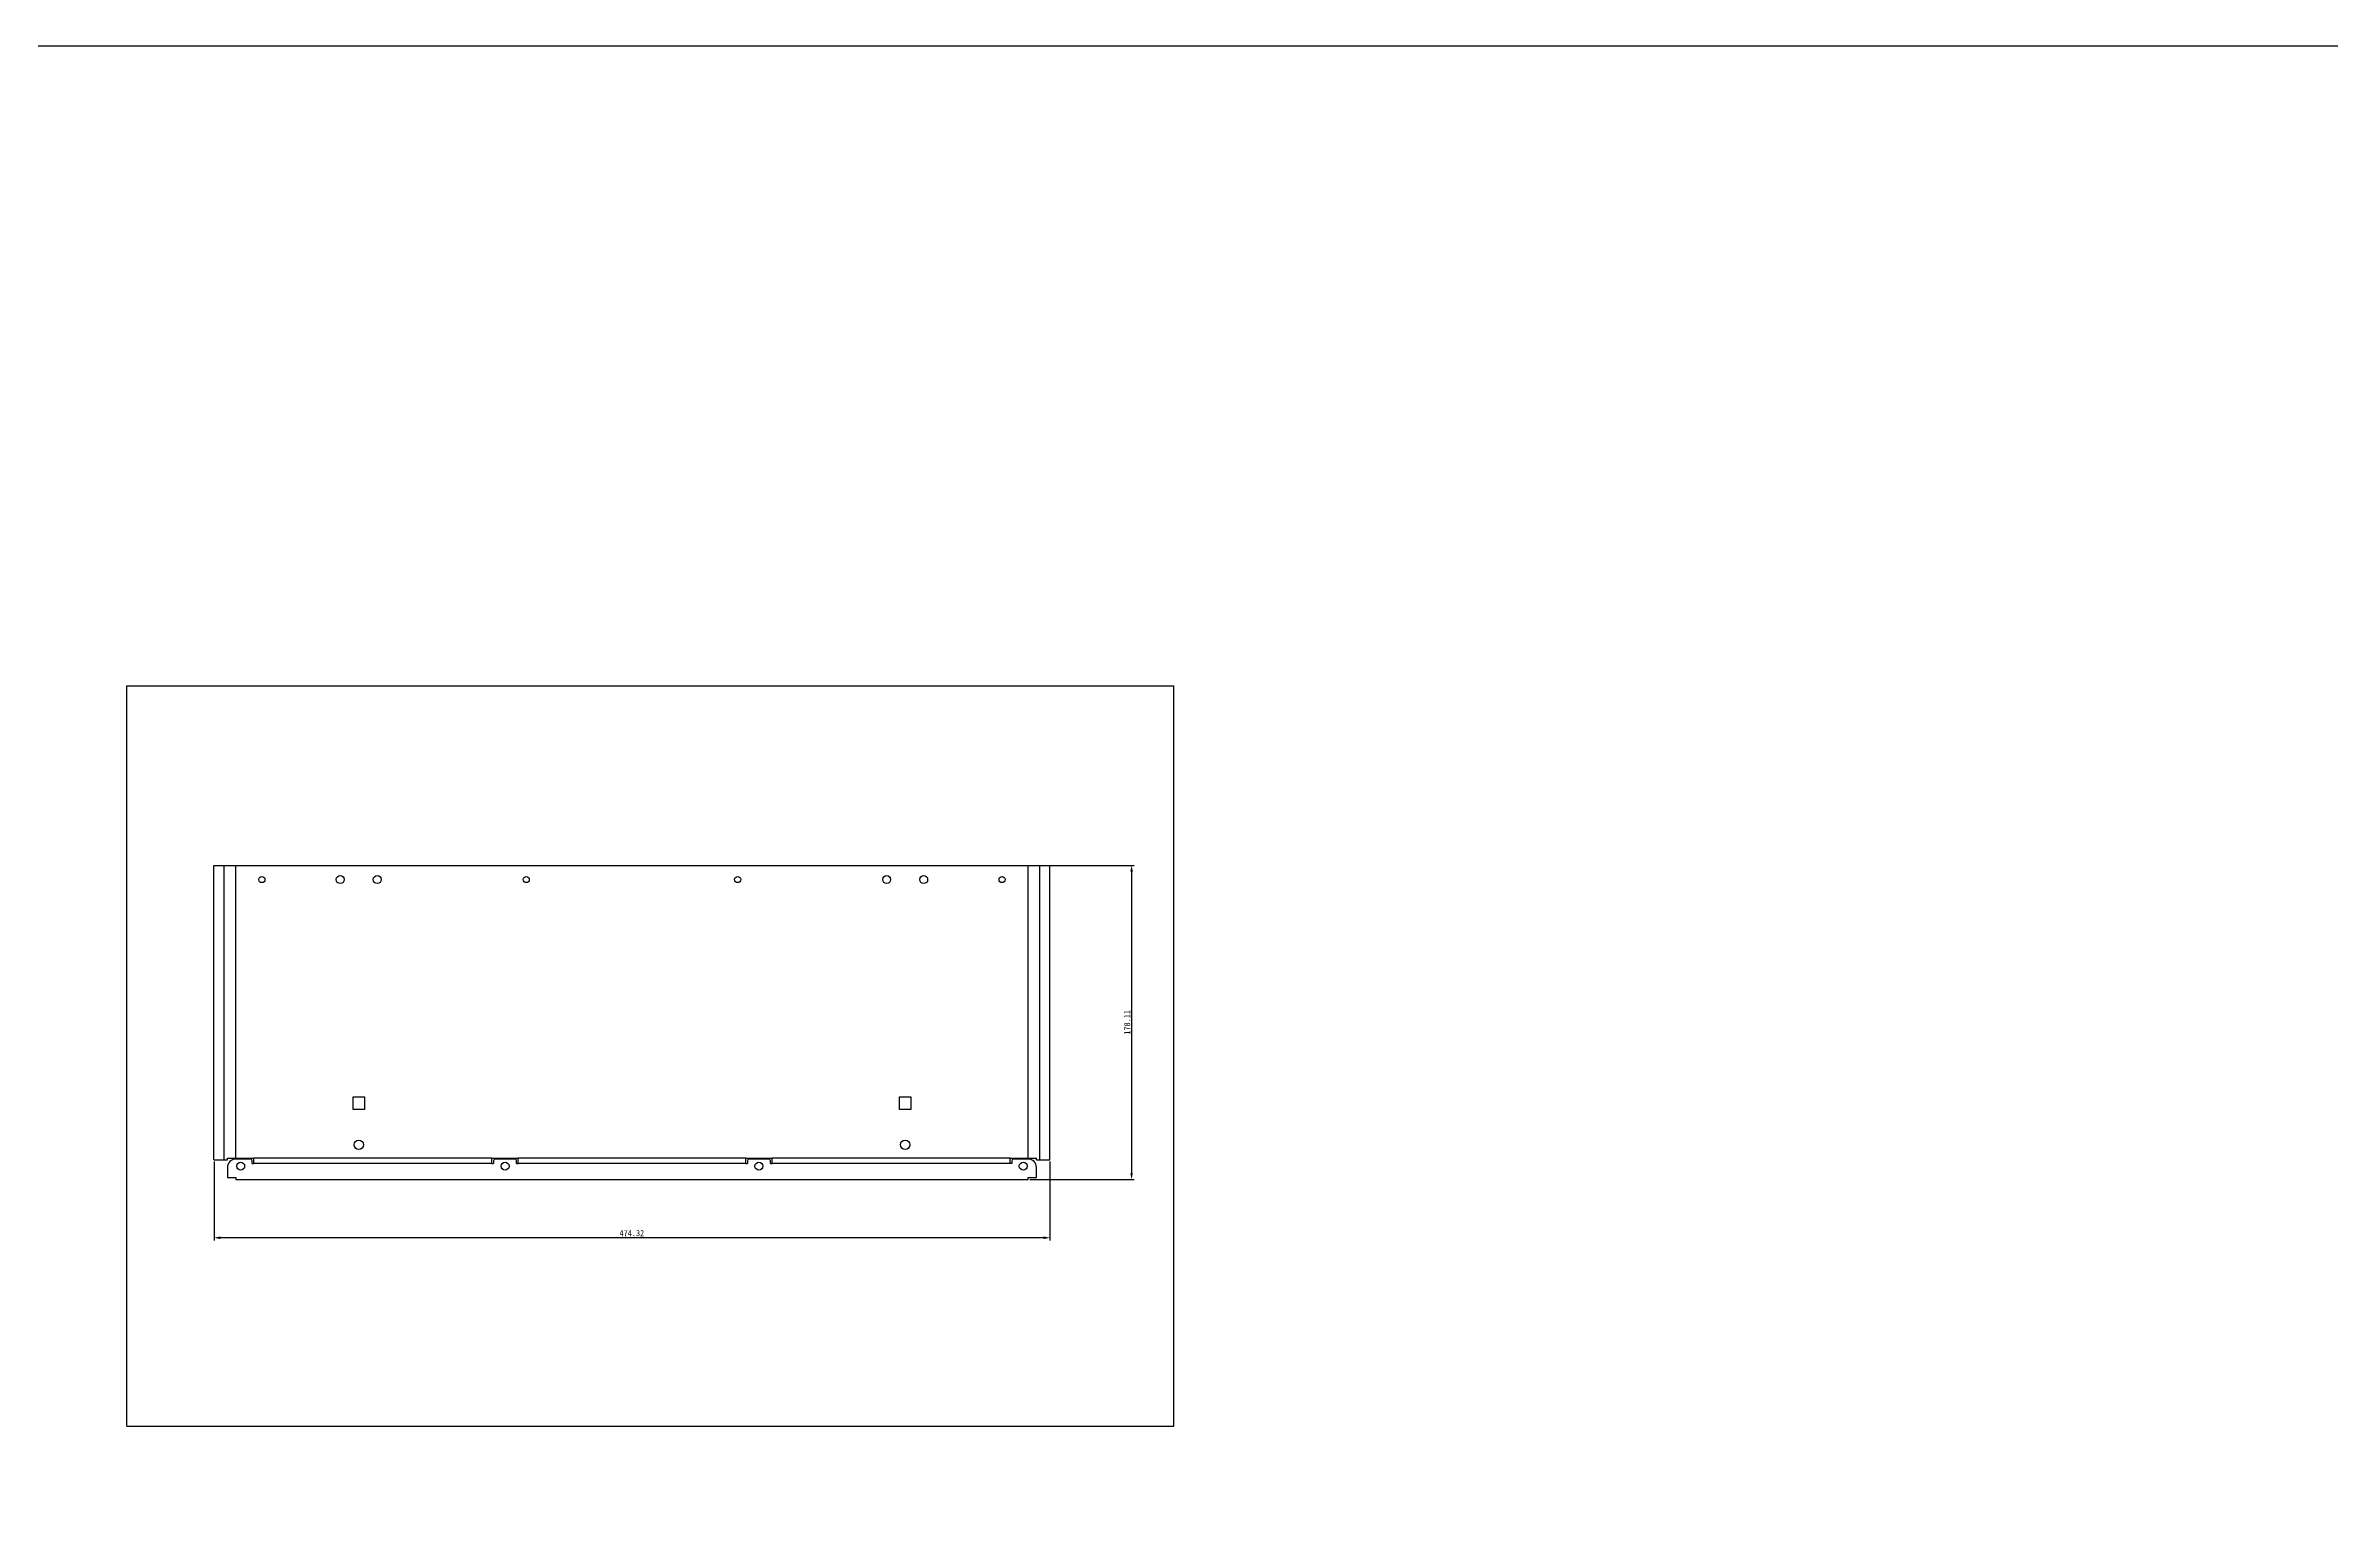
# Model space of a CAD drawing. Header units: millimetres. Extents: x -177 to 18421, y -5017 to 3255.
# Drawn here: x 7986 to 9282, y -2424 to -1587 of the extents above; entities that cross this region are included whole.
import ezdxf

# ---------------------------------------------------------------- set-up
doc = ezdxf.new("R2010")
doc.units = ezdxf.units.MM
doc.header["$LTSCALE"] = 46.255
doc.header["$PDMODE"] = 3
doc.header["$PDSIZE"] = 8
doc.layers.get('0').update_dxf_attribs({"linetype": 'CONTINUOUS'})
doc.layers.get('Defpoints').update_dxf_attribs({"linetype": 'CONTINUOUS'})
doc.layers.add('02___PRT_ALL_AXES', color=7, linetype='CONTINUOUS')
doc.styles.get("Standard").update_dxf_attribs({"font": 'txt', "width": 0.85})
doc.dimstyles.new('DIMSTYLE_1', dxfattribs={"dimtxt": 3.5, "dimasz": 3.5, "dimexe": 1.5, "dimexo": 1, "dimgap": 0.875, "dimtad": 1, "dimdsep": 46, "dimtxsty": 'Standard', "dimblk": '_FILLED', "dimcen": 0.09, "dimadec": 0, "dimazin": 0, "dimtp": 0.01, "dimtm": 0.01, "dimtfac": 1, "dimtofl": 0, "dimtmove": 0, "dimatfit": 3, "dimldrblk": '_FILLED', "dimfxl": 0, "dimtolj": 1, "dimarcsym": 0})

# ---------------------------------------------------------------- blocks, each defined once
blk = doc.blocks.new('_FILLED')
at = {"color": 0, "linetype": 'ByBlock'}
blk.add_solid([(0, 0), (-1, 0.21), (-1, -0.21)], dxfattribs=at)
blk = doc.blocks.new('*D90')
at = {"color": 0, "linetype": 'Continuous', "lineweight": -2, "transparency": 16777216}
for p, q in [((8081, -2220.5), (8081, -2265.2)), ((8555.3, -2220.5), (8555.3, -2265.2)), ((8551.8, -2263.7), (8084.5, -2263.7))]:
    blk.add_line(p, q, dxfattribs=at)
at = {"layer": 'Defpoints', "color": 0, "linetype": 'Continuous', "transparency": 16777216}
for p in [(8081, -2219.5), (8555.3, -2219.5), (8081, -2263.7)]:
    blk.add_point(p, dxfattribs=at)
at = {"color": 0, "linetype": 'Continuous', "lineweight": -2, "transparency": 16777216, "xscale": 3.5, "yscale": 3.5, "zscale": 3.5, "rotation": 180}
blk.add_blockref('_FILLED', (8081, -2263.7), dxfattribs=at)
at = {"color": 0, "linetype": 'Continuous', "lineweight": -2, "transparency": 16777216, "xscale": 3.5, "yscale": 3.5, "zscale": 3.5}
blk.add_blockref('_FILLED', (8555.3, -2263.7), dxfattribs=at)
at = {"color": 0, "linetype": 'Continuous', "transparency": 16777216, "insert": (8318.1, -2259.3), "char_height": 3.5, "width": 25.5, "attachment_point": 2}
blk.add_mtext('\\A1;474.32', dxfattribs=at)
blk = doc.blocks.new('*D91')
at = {"color": 0, "linetype": 'Continuous', "lineweight": -2, "transparency": 16777216}
for p, q in [((8543.9, -2052.5), (8603.1, -2052.5)), ((8601.6, -2056), (8601.6, -2227.1)), ((8543.9, -2230.6), (8603.1, -2230.6))]:
    blk.add_line(p, q, dxfattribs=at)
at = {"layer": 'Defpoints', "color": 0, "linetype": 'Continuous', "transparency": 16777216}
for p in [(8542.9, -2052.5), (8542.9, -2230.6), (8601.6, -2230.6)]:
    blk.add_point(p, dxfattribs=at)
at = {"color": 0, "linetype": 'Continuous', "lineweight": -2, "transparency": 16777216, "xscale": 3.5, "yscale": 3.5, "zscale": 3.5}
for p, rotation in [((8601.6, -2052.5), 90), ((8601.6, -2230.6), 270)]:
    blk.add_blockref('_FILLED', p, dxfattribs=dict(at, rotation=rotation))
at = {"color": 0, "linetype": 'Continuous', "transparency": 16777216, "insert": (8597.3, -2141.5), "char_height": 3.5, "width": 25.5, "attachment_point": 2, "rotation": 90}
blk.add_mtext('\\A1;178.11', dxfattribs=at)

msp = doc.modelspace()

# ---------------------------------------------------------------- linework, layer by layer
at = {"color": 7, "linetype": 'Continuous'}
for p, q in [((8031.576, -2370.661), (8031.576, -1950.661)), ((8031.576, -1950.661), (8625.576, -1950.661)), ((8625.576, -2370.661), (8625.576, -1950.661)), ((8031.576, -2370.661), (8625.576, -2370.661))]:
    msp.add_line(p, q, dxfattribs=at)
at = {"color": 3, "linetype": 'Continuous'}
for p, q in [((8080.982, -2219.463), (8080.982, -2052.463)), ((8080.982, -2052.463), (8086.781, -2052.463)), ((8093.343, -2052.463), (8542.943, -2052.463)), ((8549.505, -2052.463), (8555.304, -2052.463)), ((8555.304, -2219.463), (8555.304, -2052.463)), ((8080.982, -2219.463), (8086.781, -2219.463)), ((8088.643, -2223.769), (8088.643, -2229.569)), ((8093.343, -2218.463), (8103.643, -2218.463)), ((8101.643, -2219.069), (8093.343, -2219.069)), ((8102.643, -2221.569), (8102.643, -2220.069)), ((8102.643, -2221.569), (8103.643, -2221.569)), ((8238.643, -2218.463), (8253.643, -2218.463)), ((8238.643, -2221.569), (8239.643, -2221.569)), ((8239.643, -2220.069), (8239.643, -2221.569)), ((8251.643, -2219.069), (8240.643, -2219.069)), ((8252.643, -2221.569), (8252.643, -2220.069)), ((8252.643, -2221.569), (8253.643, -2221.569)), ((8382.643, -2218.463), (8397.643, -2218.463)), ((8382.643, -2221.569), (8383.643, -2221.569)), ((8383.643, -2220.069), (8383.643, -2221.569)), ((8395.643, -2219.069), (8384.643, -2219.069)), ((8396.643, -2221.569), (8396.643, -2220.069)), ((8396.643, -2221.569), (8397.643, -2221.569)), ((8532.643, -2218.463), (8542.943, -2218.463)), ((8533.643, -2221.569), (8532.643, -2221.569)), ((8533.643, -2220.069), (8533.643, -2221.569)), ((8542.943, -2219.069), (8534.643, -2219.069)), ((8547.643, -2229.569), (8547.643, -2223.769)), ((8549.505, -2219.463), (8555.304, -2219.463)), ((8088.643, -2229.569), (8093.343, -2229.569)), ((8093.343, -2229.569), (8093.343, -2230.569)), ((8093.343, -2230.569), (8542.943, -2230.569)), ((8542.943, -2229.569), (8547.643, -2229.569)), ((8542.943, -2230.569), (8542.943, -2229.569))]:
    msp.add_line(p, q, dxfattribs=at)
msp.add_lwpolyline([(3604.224, -1587.394), (12020.537, -1587.394), (12020.537, -5017.418), (3604.224, -5017.418)], close=True)
msp.add_lwpolyline([(3604.224, -1587.394), (12020.537, -1587.394), (12020.537, -5017.418), (3604.224, -5017.418)], close=True)
for centre, radius, start, end in [((8093.343, -2223.769), 4.7, 90, 180), ((8101.643, -2220.069), 1, 0, 90), ((8240.643, -2220.069), 1, 90, 180), ((8251.643, -2220.069), 1, 0, 90), ((8384.643, -2220.069), 1, 90, 180), ((8395.643, -2220.069), 1, 0, 90), ((8534.643, -2220.069), 1, 90, 180), ((8542.943, -2223.769), 4.7, 0, 90)]:
    msp.add_arc(centre, radius, start, end, dxfattribs=at)
at = {"layer": '02___PRT_ALL_AXES', "color": 3, "linetype": 'Continuous'}
for p, q in [((8086.781, -2219.463), (8086.781, -2052.463)), ((8086.781, -2052.463), (8093.343, -2052.463)), ((8093.343, -2218.463), (8093.343, -2052.463)), ((8542.943, -2052.463), (8549.505, -2052.463)), ((8542.943, -2218.463), (8542.943, -2052.463)), ((8549.505, -2219.463), (8549.505, -2052.463)), ((8159.893, -2190.863), (8159.893, -2183.663)), ((8159.893, -2183.663), (8166.393, -2183.663)), ((8166.393, -2183.663), (8166.393, -2190.863)), ((8469.893, -2183.663), (8476.393, -2183.663)), ((8469.893, -2190.863), (8469.893, -2183.663)), ((8476.393, -2183.663), (8476.393, -2190.863)), ((8166.393, -2190.863), (8159.893, -2190.863)), ((8476.393, -2190.863), (8469.893, -2190.863)), ((8086.781, -2219.463), (8088.606, -2219.463)), ((8088.606, -2219.463), (8088.606, -2218.463)), ((8088.606, -2218.463), (8093.343, -2218.463)), ((8103.643, -2221.569), (8103.643, -2218.463)), ((8238.643, -2218.463), (8103.643, -2218.463)), ((8238.643, -2221.569), (8103.643, -2221.569)), ((8238.643, -2221.569), (8238.643, -2218.463)), ((8253.643, -2221.569), (8253.643, -2218.463)), ((8382.643, -2218.463), (8253.643, -2218.463)), ((8382.643, -2221.569), (8253.643, -2221.569)), ((8382.643, -2221.569), (8382.643, -2218.463)), ((8532.643, -2218.463), (8397.643, -2218.463)), ((8397.643, -2221.569), (8397.643, -2218.463)), ((8532.643, -2221.569), (8397.643, -2221.569)), ((8532.643, -2221.569), (8532.643, -2218.463)), ((8542.943, -2218.463), (8547.68, -2218.463)), ((8547.68, -2219.463), (8547.68, -2218.463)), ((8547.68, -2219.463), (8549.505, -2219.463))]:
    msp.add_line(p, q, dxfattribs=at)
for centre, radius in [((8108.143, -2060.463), 1.75), ((8152.643, -2060.463), 2.25), ((8173.643, -2060.463), 2.25), ((8258.143, -2060.463), 1.75), ((8378.143, -2060.463), 1.75), ((8462.643, -2060.463), 2.25), ((8483.643, -2060.463), 2.25), ((8528.143, -2060.463), 1.75), ((8163.143, -2210.963), 2.7), ((8473.143, -2210.963), 2.7), ((8096.143, -2223.069), 2.25), ((8246.143, -2223.069), 2.25), ((8390.143, -2223.069), 2.25), ((8540.143, -2223.069), 2.25)]:
    msp.add_circle(centre, radius, dxfattribs=at)

# ---------------------------------------------------------------- dimensions: what is measured, and where the dimension line sits
at = {"color": 2, "linetype": 'Continuous'}
for base, p1, p2, angle, text, picture, middle in [((8601.638, -2230.569), (8542.943, -2052.463), (8542.943, -2230.569), 270, '178.11', '*D91', (8601.638, -2141.516)), ((8080.982, -2263.669), (8555.304, -2219.463), (8080.982, -2219.463), 180, '474.32', '*D90', (8318.143, -2263.669))]:
    dim = msp.add_linear_dim(base=base, p1=p1, p2=p2, angle=angle, text=text, dimstyle='DIMSTYLE_1', dxfattribs=at)
    dim.commit()
    dim.dimension.update_dxf_attribs({"geometry": picture, "text_midpoint": middle, "dimtype": 160})

doc.saveas('drawing.dxf')
